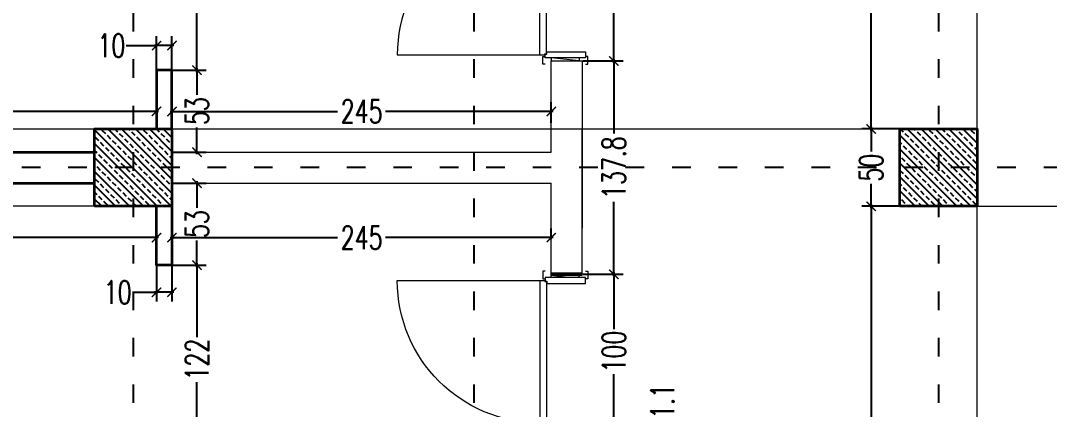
# Model space of a CAD drawing. Header units: centimetres. Extents: x -3207095 to 15275363, y -32656 to 4798027.
# Drawn here: x 698517 to 699182, y 4437923 to 4438175 of the extents above; entities that cross this region are included whole.
import ezdxf

# ---------------------------------------------------------------- set-up
doc = ezdxf.new("R2010")
doc.units = ezdxf.units.CM
doc.linetypes.add('ACAD_ISO03W100', pattern=[30, 12, -18])
doc.linetypes.add('DUZ', pattern=[500, 500])
doc.layers.get('0').update_dxf_attribs({"color": 1, "linetype": 'DUZ'})
doc.layers.add('DIM', color=1, linetype='DUZ')
doc.layers.add('KOLTAR_F', color=145, linetype='Continuous')
for name, color, linetype, lineweight in [('DUV', 220, 'Continuous', 50), ('DUVAR', 7, 'Continuous', 35), ('iç duvar', 7, 'Continuous', 50), ('KAPEN', 151, 'Continuous', 9), ('KOLON_F', 3, 'Continuous', 35)]:
    doc.layers.add(name, color=color, linetype=linetype, lineweight=lineweight)
doc.styles.add('DIM', font='ROMANSTW.SHX', dxfattribs={"width": 0.7})
doc.dimstyles.new('1_100', dxfattribs={"dimtxt": 15, "dimasz": 6, "dimexe": 6, "dimexo": 0, "dimgap": 2, "dimtad": 0, "dimdec": 1, "dimzin": 11, "dimdsep": 46, "dimtxsty": 'DIM', "dimblk": 'ARCHTICK', "dimcen": 3, "dimdle": 1.25, "dimclrt": 2, "dimadec": 0, "dimazin": 0, "dimtfac": 1.25, "dimtdec": 1, "dimtix": 1, "dimtofl": 0, "dimtmove": 1, "dimatfit": 3, "dimldrblk": 'ARCHTICK', "dimfxl": 20, "dimfxlon": 1, "dimtolj": 1, "dimtzin": 0, "dimarcsym": 0})
pattern_1 = [(135, (5203717.566, 3777471.098), (-4.4901280605, -4.4901280605), []), (135, (5203717.566, 3777475.588), (-4.4901280605, -4.4901280605), [3.175, -1.5875])]
pattern_2 = [(135, (5203717.566, 3777471.098), (-4.4901280605, -4.4901280605), []), (135, (5203717.566, 3777475.588), (-4.4901280605, -4.4901280605), [3.175, -1.5875])]

# ---------------------------------------------------------------- blocks, each defined once
blk = doc.blocks.new('K210')
for p, q in [((0.04, 0.985), (0.04, 0.032)), ((0.04, 0.032), (0.047, 0.032)), ((0.047, 0.032), (0.047, 0.022)), ((0.047, 0.022), (0.953, 0.022)), ((0.953, 0.032), (0.96, 0.032)), ((0.953, 0.022), (0.953, 0.032)), ((0.96, 0.032), (0.96, 0.065))]:
    blk.add_line(p, q)
for points in [[(-0.02, 0.03), (-0.02, 0.045), (0.03, 0.045), (0.03, 0.03)], [(0.04, 0.065), (0.96, 0.065)], [(1.02, 0.03), (1.02, 0.045), (0.97, 0.045), (0.97, 0.03)], [(0.02, -0.19), (0, -0.19), (0.02, -0.01), (0, -0.01)], [(0.98, -0.19), (1, -0.19), (0.98, -0.01), (1, -0.01)], [(-0.02, -0.23), (-0.02, -0.245), (0.03, -0.245), (0.03, -0.23)], [(1.02, -0.23), (1.02, -0.245), (0.97, -0.245), (0.97, -0.23)]]:
    blk.add_lwpolyline(points)
for points in [[(0.02, 0.03), (0.045, 0.03), (0.045, 0.02), (0.06, 0.02), (0.06, -0.23), (0.02, -0.23)], [(0.98, 0.03), (0.955, 0.03), (0.955, 0.02), (0.94, 0.02), (0.94, -0.23), (0.98, -0.23)]]:
    blk.add_lwpolyline(points, close=True)
blk.add_arc((0.04, 0.065), 0.92, 0, 90)
blk = doc.blocks.new('_ArchTick')
at = {"color": 0, "linetype": 'ByBlock', "const_width": 0.15}
blk.add_lwpolyline([(-0.5, -0.5), (0.5, 0.5)], dxfattribs=at)
blk = doc.blocks.new('*D4797')
at = {"layer": 'Defpoints', "color": 0, "linetype": 'Continuous', "lineweight": 5, "transparency": 16777216}
for p in [(699085.1, 4439902.39), (698905.1, 4439884.58), (699085.1, -32530.57)]:
    blk.add_point(p, dxfattribs=at)
at = {"layer": 'DIM', "color": 0, "linetype": 'Continuous', "lineweight": -2, "transparency": 16777216}
for p, q in [((698903.85, 4439902.39), (698980.6, 4439902.39)), ((698905.1, 4439884.58), (698905.1, 4439908.39)), ((699086.35, 4439902.39), (699009.6, 4439902.39)), ((699085.1, 4439882.39), (699085.1, 4439908.39))]:
    blk.add_line(p, q, dxfattribs=at)
at = {"layer": 'DIM', "color": 0, "linetype": 'Continuous', "lineweight": -2, "transparency": 16777216, "xscale": 6, "yscale": 6, "zscale": 6, "rotation": 180}
blk.add_blockref('_ArchTick', (698905.1, 4439902.39), dxfattribs=at)
at = {"layer": 'DIM', "color": 0, "linetype": 'Continuous', "lineweight": -2, "transparency": 16777216, "xscale": 6, "yscale": 6, "zscale": 6}
blk.add_blockref('_ArchTick', (699085.1, 4439902.39), dxfattribs=at)
at = {"layer": 'DIM', "color": 2, "linetype": 'Continuous', "lineweight": 5, "transparency": 16777216, "insert": (698995.1, 4439902.39), "char_height": 15, "attachment_point": 5, "style": 'DIM'}
blk.add_mtext('\\A1;180', dxfattribs=at)
blk = doc.blocks.new('*D5230')
at = {"layer": 'Defpoints', "color": 0, "linetype": 'Continuous', "lineweight": 5, "transparency": 16777216}
for p in [(698880.1, 4438010.69), (698900.51, 4438010.69), (698880.1, 4437910.69)]:
    blk.add_point(p, dxfattribs=at)
at = {"layer": 'DIM', "color": 0, "linetype": 'Continuous', "lineweight": -2, "transparency": 16777216}
for p, q in [((698880.51, 4438010.69), (698906.51, 4438010.69)), ((698900.51, 4438011.94), (698900.51, 4437975.19)), ((698900.51, 4437909.44), (698900.51, 4437946.19)), ((698880.51, 4437910.69), (698906.51, 4437910.69))]:
    blk.add_line(p, q, dxfattribs=at)
at = {"layer": 'DIM', "color": 0, "linetype": 'Continuous', "lineweight": -2, "transparency": 16777216, "xscale": 6, "yscale": 6, "zscale": 6}
for p, rotation in [((698900.51, 4438010.69), 90), ((698900.51, 4437910.69), 270)]:
    blk.add_blockref('_ArchTick', p, dxfattribs=dict(at, rotation=rotation))
at = {"layer": 'DIM', "color": 2, "linetype": 'Continuous', "lineweight": 5, "transparency": 16777216, "insert": (698900.51, 4437960.69), "char_height": 15, "attachment_point": 5, "rotation": 90, "style": 'DIM'}
blk.add_mtext('\\A1;100', dxfattribs=at)
blk = doc.blocks.new('*D5232')
at = {"layer": 'Defpoints', "color": 0, "linetype": 'Continuous', "lineweight": 5, "transparency": 16777216}
for p in [(698906.51, 4437910.69), (698931.86, 4437910.69), (698910.1, 4437899.58)]:
    blk.add_point(p, dxfattribs=at)
at = {"layer": 'DIM', "color": 0, "linetype": 'Continuous', "lineweight": -2, "transparency": 16777216}
for p, q in [((698911.86, 4437910.69), (698937.86, 4437910.69)), ((698931.86, 4437898.33), (698931.86, 4437911.94)), ((698911.86, 4437899.58), (698937.86, 4437899.58))]:
    blk.add_line(p, q, dxfattribs=at)
at = {"layer": 'DIM', "color": 0, "linetype": 'Continuous', "lineweight": -2, "transparency": 16777216, "xscale": 6, "yscale": 6, "zscale": 6}
for p, rotation in [((698931.86, 4437910.69), 90), ((698931.86, 4437899.58), 270)]:
    blk.add_blockref('_ArchTick', p, dxfattribs=dict(at, rotation=rotation))
at = {"layer": 'DIM', "color": 2, "linetype": 'Continuous', "lineweight": 5, "transparency": 16777216, "insert": (698931.86, 4437924.08), "char_height": 15, "attachment_point": 5, "rotation": 90, "style": 'DIM'}
blk.add_mtext('\\A1;11.1', dxfattribs=at)
blk = doc.blocks.new('*D5233')
at = {"layer": 'Defpoints', "color": 0, "linetype": 'Continuous', "lineweight": 5, "transparency": 16777216}
for p in [(698880.09, 4438148.47), (698900.51, 4438148.47), (698880.1, 4438010.69)]:
    blk.add_point(p, dxfattribs=at)
at = {"layer": 'DIM', "color": 0, "linetype": 'Continuous', "lineweight": -2, "transparency": 16777216}
for p, q in [((698880.51, 4438148.47), (698906.51, 4438148.47)), ((698900.51, 4438149.72), (698900.51, 4438101.58)), ((698900.51, 4438009.44), (698900.51, 4438057.58)), ((698880.51, 4438010.69), (698906.51, 4438010.69))]:
    blk.add_line(p, q, dxfattribs=at)
at = {"layer": 'DIM', "color": 0, "linetype": 'Continuous', "lineweight": -2, "transparency": 16777216, "xscale": 6, "yscale": 6, "zscale": 6}
for p, rotation in [((698900.51, 4438148.47), 90), ((698900.51, 4438010.69), 270)]:
    blk.add_blockref('_ArchTick', p, dxfattribs=dict(at, rotation=rotation))
at = {"layer": 'DIM', "color": 2, "linetype": 'Continuous', "lineweight": 5, "transparency": 16777216, "insert": (698900.51, 4438079.58), "char_height": 15, "attachment_point": 5, "rotation": 90, "style": 'DIM'}
blk.add_mtext('\\A1;137.8', dxfattribs=at)
blk = doc.blocks.new('*D5234')
at = {"layer": 'Defpoints', "color": 0, "linetype": 'Continuous', "lineweight": 5, "transparency": 16777216}
for p in [(698880.1, 4438248.47), (698900.51, 4438248.47), (698880.09, 4438148.47)]:
    blk.add_point(p, dxfattribs=at)
at = {"layer": 'DIM', "color": 0, "linetype": 'Continuous', "lineweight": -2, "transparency": 16777216}
for p, q in [((698880.51, 4438248.47), (698906.51, 4438248.47)), ((698900.51, 4438249.72), (698900.51, 4438212.97)), ((698900.51, 4438147.22), (698900.51, 4438183.97)), ((698880.51, 4438148.47), (698906.51, 4438148.47))]:
    blk.add_line(p, q, dxfattribs=at)
at = {"layer": 'DIM', "color": 0, "linetype": 'Continuous', "lineweight": -2, "transparency": 16777216, "xscale": 6, "yscale": 6, "zscale": 6}
for p, rotation in [((698900.51, 4438248.47), 90), ((698900.51, 4438148.47), 270)]:
    blk.add_blockref('_ArchTick', p, dxfattribs=dict(at, rotation=rotation))
at = {"layer": 'DIM', "color": 2, "linetype": 'Continuous', "lineweight": 5, "transparency": 16777216, "insert": (698900.51, 4438198.47), "char_height": 15, "attachment_point": 5, "rotation": 90, "style": 'DIM'}
blk.add_mtext('\\A1;100', dxfattribs=at)
blk = doc.blocks.new('*D5262')
at = {"layer": 'Defpoints', "color": 0, "linetype": 'Continuous', "lineweight": 5, "transparency": 16777216}
for p in [(698605.1, 4438035.58), (698065.1, 4438034.36), (698065.1, 4438033.27)]:
    blk.add_point(p, dxfattribs=at)
at = {"layer": 'DIM', "color": 0, "linetype": 'Continuous', "lineweight": -2, "transparency": 16777216}
for p, q in [((698065.1, 4438033.27), (698065.1, 4438040.36)), ((698605.1, 4438035.58), (698605.1, 4438028.36)), ((698063.85, 4438034.36), (698319.6, 4438034.36)), ((698606.35, 4438034.36), (698350.6, 4438034.36))]:
    blk.add_line(p, q, dxfattribs=at)
at = {"layer": 'DIM', "color": 0, "linetype": 'Continuous', "lineweight": -2, "transparency": 16777216, "xscale": 6, "yscale": 6, "zscale": 6, "rotation": 180}
blk.add_blockref('_ArchTick', (698065.1, 4438034.36), dxfattribs=at)
at = {"layer": 'DIM', "color": 0, "linetype": 'Continuous', "lineweight": -2, "transparency": 16777216, "xscale": 6, "yscale": 6, "zscale": 6}
blk.add_blockref('_ArchTick', (698605.1, 4438034.36), dxfattribs=at)
at = {"layer": 'DIM', "color": 2, "linetype": 'Continuous', "lineweight": 5, "transparency": 16777216, "insert": (698335.1, 4438034.36), "char_height": 15, "attachment_point": 5, "style": 'DIM'}
blk.add_mtext('\\A1;540', dxfattribs=at)
blk = doc.blocks.new('*D5263')
at = {"layer": 'Defpoints', "color": 0, "linetype": 'Continuous', "lineweight": 5, "transparency": 16777216}
for p in [(698615.1, 4438033.27), (698860.1, 4438034.36), (698860.1, 4438033.27)]:
    blk.add_point(p, dxfattribs=at)
at = {"layer": 'DIM', "color": 0, "linetype": 'Continuous', "lineweight": -2, "transparency": 16777216}
for p, q in [((698615.1, 4438033.27), (698615.1, 4438040.36)), ((698860.1, 4438033.27), (698860.1, 4438040.36)), ((698613.85, 4438034.36), (698722.1, 4438034.36)), ((698861.35, 4438034.36), (698753.1, 4438034.36))]:
    blk.add_line(p, q, dxfattribs=at)
at = {"layer": 'DIM', "color": 0, "linetype": 'Continuous', "lineweight": -2, "transparency": 16777216, "xscale": 6, "yscale": 6, "zscale": 6, "rotation": 180}
blk.add_blockref('_ArchTick', (698615.1, 4438034.36), dxfattribs=at)
at = {"layer": 'DIM', "color": 0, "linetype": 'Continuous', "lineweight": -2, "transparency": 16777216, "xscale": 6, "yscale": 6, "zscale": 6}
blk.add_blockref('_ArchTick', (698860.1, 4438034.36), dxfattribs=at)
at = {"layer": 'DIM', "color": 2, "linetype": 'Continuous', "lineweight": 5, "transparency": 16777216, "insert": (698737.6, 4438034.36), "char_height": 15, "attachment_point": 5, "style": 'DIM'}
blk.add_mtext('\\A1;245', dxfattribs=at)
blk = doc.blocks.new('*D5264')
at = {"layer": 'Defpoints', "color": 0, "linetype": 'Continuous', "lineweight": 5, "transparency": 16777216}
for p in [(698615.1, 4438069.58), (698615.1, 4438016.58), (698631.25, 4438016.58)]:
    blk.add_point(p, dxfattribs=at)
at = {"layer": 'DIM', "color": 0, "linetype": 'Continuous', "lineweight": -2, "transparency": 16777216}
for p, q in [((698615.1, 4438069.58), (698637.25, 4438069.58)), ((698631.25, 4438070.83), (698631.25, 4438053.58)), ((698631.25, 4438015.33), (698631.25, 4438032.58)), ((698615.1, 4438016.58), (698637.25, 4438016.58))]:
    blk.add_line(p, q, dxfattribs=at)
at = {"layer": 'DIM', "color": 0, "linetype": 'Continuous', "lineweight": -2, "transparency": 16777216, "xscale": 6, "yscale": 6, "zscale": 6}
for p, rotation in [((698631.25, 4438069.58), 90), ((698631.25, 4438016.58), 270)]:
    blk.add_blockref('_ArchTick', p, dxfattribs=dict(at, rotation=rotation))
at = {"layer": 'DIM', "color": 2, "linetype": 'Continuous', "lineweight": 5, "transparency": 16777216, "insert": (698631.25, 4438043.08), "char_height": 15, "attachment_point": 5, "rotation": 90, "style": 'DIM'}
blk.add_mtext('\\A1;53', dxfattribs=at)
blk = doc.blocks.new('*D5265')
at = {"layer": 'Defpoints', "color": 0, "linetype": 'Continuous', "lineweight": 5, "transparency": 16777216}
for p in [(698615.1, 4438016.58), (698615.1, 4437894.58), (698631.25, 4437894.58)]:
    blk.add_point(p, dxfattribs=at)
at = {"layer": 'DIM', "color": 0, "linetype": 'Continuous', "lineweight": -2, "transparency": 16777216}
for p, q in [((698615.1, 4438016.58), (698637.25, 4438016.58)), ((698631.25, 4438017.83), (698631.25, 4437970.08)), ((698631.25, 4437893.33), (698631.25, 4437941.08)), ((698615.1, 4437894.58), (698637.25, 4437894.58))]:
    blk.add_line(p, q, dxfattribs=at)
at = {"layer": 'DIM', "color": 0, "linetype": 'Continuous', "lineweight": -2, "transparency": 16777216, "xscale": 6, "yscale": 6, "zscale": 6}
for p, rotation in [((698631.25, 4438016.58), 90), ((698631.25, 4437894.58), 270)]:
    blk.add_blockref('_ArchTick', p, dxfattribs=dict(at, rotation=rotation))
at = {"layer": 'DIM', "color": 2, "linetype": 'Continuous', "lineweight": 5, "transparency": 16777216, "insert": (698631.25, 4437955.58), "char_height": 15, "attachment_point": 5, "rotation": 90, "style": 'DIM'}
blk.add_mtext('\\A1;122', dxfattribs=at)
blk = doc.blocks.new('*D5270')
at = {"layer": 'Defpoints', "color": 0, "linetype": 'Continuous', "lineweight": 5, "transparency": 16777216}
for p in [(698605.1, 4438016.58), (698615.1, 4438016.58), (698605.1, 4437999.03)]:
    blk.add_point(p, dxfattribs=at)
at = {"layer": 'DIM', "color": 0, "linetype": 'Continuous', "lineweight": -2, "transparency": 16777216}
for p, q in [((698605.1, 4438016.58), (698605.1, 4437993.03)), ((698615.1, 4438016.58), (698615.1, 4437993.03)), ((698589.51, 4437999.03), (698605.1, 4437999.03)), ((698616.35, 4437999.03), (698603.85, 4437999.03))]:
    blk.add_line(p, q, dxfattribs=at)
at = {"layer": 'DIM', "color": 0, "linetype": 'Continuous', "lineweight": -2, "transparency": 16777216, "xscale": 6, "yscale": 6, "zscale": 6, "rotation": 180}
blk.add_blockref('_ArchTick', (698605.1, 4437999.03), dxfattribs=at)
at = {"layer": 'DIM', "color": 0, "linetype": 'Continuous', "lineweight": -2, "transparency": 16777216, "xscale": 6, "yscale": 6, "zscale": 6}
blk.add_blockref('_ArchTick', (698615.1, 4437999.03), dxfattribs=at)
at = {"layer": 'DIM', "color": 2, "linetype": 'Continuous', "lineweight": 5, "transparency": 16777216, "insert": (698580.01, 4437999.03), "char_height": 15, "attachment_point": 5, "style": 'DIM'}
blk.add_mtext('\\A1;10', dxfattribs=at)
blk = doc.blocks.new('*D5293')
at = {"layer": 'Defpoints', "color": 0, "linetype": 'Continuous', "lineweight": 5, "transparency": 16777216}
for p in [(698615.1, 4438142.58), (698631.25, 4438142.58), (698615.1, 4438089.58)]:
    blk.add_point(p, dxfattribs=at)
at = {"layer": 'DIM', "color": 0, "linetype": 'Continuous', "lineweight": -2, "transparency": 16777216}
for p, q in [((698615.1, 4438142.58), (698637.25, 4438142.58)), ((698631.25, 4438143.83), (698631.25, 4438126.58)), ((698631.25, 4438088.33), (698631.25, 4438105.58)), ((698615.1, 4438089.58), (698637.25, 4438089.58))]:
    blk.add_line(p, q, dxfattribs=at)
at = {"layer": 'DIM', "color": 0, "linetype": 'Continuous', "lineweight": -2, "transparency": 16777216, "xscale": 6, "yscale": 6, "zscale": 6}
for p, rotation in [((698631.25, 4438142.58), 90), ((698631.25, 4438089.58), 270)]:
    blk.add_blockref('_ArchTick', p, dxfattribs=dict(at, rotation=rotation))
at = {"layer": 'DIM', "color": 2, "linetype": 'Continuous', "lineweight": 5, "transparency": 16777216, "insert": (698631.25, 4438116.08), "char_height": 15, "attachment_point": 5, "rotation": 90, "style": 'DIM'}
blk.add_mtext('\\A1;53', dxfattribs=at)
blk = doc.blocks.new('*D5294')
at = {"layer": 'Defpoints', "color": 0, "linetype": 'Continuous', "lineweight": 5, "transparency": 16777216}
for p in [(698615.1, 4438264.58), (698631.25, 4438264.58), (698615.1, 4438142.58)]:
    blk.add_point(p, dxfattribs=at)
at = {"layer": 'DIM', "color": 0, "linetype": 'Continuous', "lineweight": -2, "transparency": 16777216}
for p, q in [((698615.1, 4438264.58), (698637.25, 4438264.58)), ((698631.25, 4438265.83), (698631.25, 4438218.08)), ((698631.25, 4438141.33), (698631.25, 4438189.08)), ((698615.1, 4438142.58), (698637.25, 4438142.58))]:
    blk.add_line(p, q, dxfattribs=at)
at = {"layer": 'DIM', "color": 0, "linetype": 'Continuous', "lineweight": -2, "transparency": 16777216, "xscale": 6, "yscale": 6, "zscale": 6}
for p, rotation in [((698631.25, 4438264.58), 90), ((698631.25, 4438142.58), 270)]:
    blk.add_blockref('_ArchTick', p, dxfattribs=dict(at, rotation=rotation))
at = {"layer": 'DIM', "color": 2, "linetype": 'Continuous', "lineweight": 5, "transparency": 16777216, "insert": (698631.25, 4438203.58), "char_height": 15, "attachment_point": 5, "rotation": 90, "style": 'DIM'}
blk.add_mtext('\\A1;122', dxfattribs=at)
blk = doc.blocks.new('*D5307')
at = {"layer": 'Defpoints', "color": 0, "linetype": 'Continuous', "lineweight": 5, "transparency": 16777216}
for p in [(698615.1, 4438115.91), (698615.1, 4438108.62), (698860.1, 4438108.62)]:
    blk.add_point(p, dxfattribs=at)
at = {"layer": 'DIM', "color": 0, "linetype": 'Continuous', "lineweight": -2, "transparency": 16777216}
for p, q in [((698615.1, 4438108.62), (698615.1, 4438121.91)), ((698860.1, 4438108.62), (698860.1, 4438121.91)), ((698613.85, 4438115.91), (698722.1, 4438115.91)), ((698861.35, 4438115.91), (698753.1, 4438115.91))]:
    blk.add_line(p, q, dxfattribs=at)
at = {"layer": 'DIM', "color": 0, "linetype": 'Continuous', "lineweight": -2, "transparency": 16777216, "xscale": 6, "yscale": 6, "zscale": 6, "rotation": 180}
blk.add_blockref('_ArchTick', (698615.1, 4438115.91), dxfattribs=at)
at = {"layer": 'DIM', "color": 0, "linetype": 'Continuous', "lineweight": -2, "transparency": 16777216, "xscale": 6, "yscale": 6, "zscale": 6}
blk.add_blockref('_ArchTick', (698860.1, 4438115.91), dxfattribs=at)
at = {"layer": 'DIM', "color": 2, "linetype": 'Continuous', "lineweight": 5, "transparency": 16777216, "insert": (698737.6, 4438115.91), "char_height": 15, "attachment_point": 5, "style": 'DIM'}
blk.add_mtext('\\A1;245', dxfattribs=at)
blk = doc.blocks.new('*D5308')
at = {"layer": 'Defpoints', "color": 0, "linetype": 'Continuous', "lineweight": 5, "transparency": 16777216}
for p in [(698065.1, 4438115.91), (698065.1, 4438115.91), (698605.1, 4438115.91)]:
    blk.add_point(p, dxfattribs=at)
at = {"layer": 'DIM', "color": 0, "linetype": 'Continuous', "lineweight": -2, "transparency": 16777216}
for p, q in [((698065.1, 4438115.91), (698065.1, 4438121.91)), ((698605.1, 4438115.91), (698605.1, 4438121.91)), ((698063.85, 4438115.91), (698319.6, 4438115.91)), ((698606.35, 4438115.91), (698350.6, 4438115.91))]:
    blk.add_line(p, q, dxfattribs=at)
at = {"layer": 'DIM', "color": 0, "linetype": 'Continuous', "lineweight": -2, "transparency": 16777216, "xscale": 6, "yscale": 6, "zscale": 6, "rotation": 180}
blk.add_blockref('_ArchTick', (698065.1, 4438115.91), dxfattribs=at)
at = {"layer": 'DIM', "color": 0, "linetype": 'Continuous', "lineweight": -2, "transparency": 16777216, "xscale": 6, "yscale": 6, "zscale": 6}
blk.add_blockref('_ArchTick', (698605.1, 4438115.91), dxfattribs=at)
at = {"layer": 'DIM', "color": 2, "linetype": 'Continuous', "lineweight": 5, "transparency": 16777216, "insert": (698335.1, 4438115.91), "char_height": 15, "attachment_point": 5, "style": 'DIM'}
blk.add_mtext('\\A1;540', dxfattribs=at)
blk = doc.blocks.new('*D5309')
at = {"layer": 'Defpoints', "color": 0, "linetype": 'Continuous', "lineweight": 5, "transparency": 16777216}
for p in [(698605.1, 4438158.44), (698605.1, 4438142.58), (698615.1, 4438142.58)]:
    blk.add_point(p, dxfattribs=at)
at = {"layer": 'DIM', "color": 0, "linetype": 'Continuous', "lineweight": -2, "transparency": 16777216}
for p, q in [((698605.1, 4438142.58), (698605.1, 4438164.44)), ((698615.1, 4438142.58), (698615.1, 4438164.44)), ((698585.48, 4438158.44), (698605.1, 4438158.44)), ((698616.35, 4438158.44), (698603.85, 4438158.44))]:
    blk.add_line(p, q, dxfattribs=at)
at = {"layer": 'DIM', "color": 0, "linetype": 'Continuous', "lineweight": -2, "transparency": 16777216, "xscale": 6, "yscale": 6, "zscale": 6, "rotation": 180}
blk.add_blockref('_ArchTick', (698605.1, 4438158.44), dxfattribs=at)
at = {"layer": 'DIM', "color": 0, "linetype": 'Continuous', "lineweight": -2, "transparency": 16777216, "xscale": 6, "yscale": 6, "zscale": 6}
blk.add_blockref('_ArchTick', (698615.1, 4438158.44), dxfattribs=at)
at = {"layer": 'DIM', "color": 2, "linetype": 'Continuous', "lineweight": 5, "transparency": 16777216, "insert": (698575.98, 4438158.44), "char_height": 15, "attachment_point": 5, "style": 'DIM'}
blk.add_mtext('\\A1;10', dxfattribs=at)
blk = doc.blocks.new('*D5115')
at = {"layer": 'Defpoints', "color": 0, "linetype": 'Continuous', "lineweight": 5, "transparency": 16777216}
for p in [(699085.1, 4438794.58), (699066.7, 4438104.58), (699085.1, 4438104.58)]:
    blk.add_point(p, dxfattribs=at)
at = {"layer": 'DIM', "color": 0, "linetype": 'Continuous', "lineweight": -2, "transparency": 16777216}
for p, q in [((699085.1, 4438794.58), (699060.7, 4438794.58)), ((699066.7, 4438795.83), (699066.7, 4438465.08)), ((699066.7, 4438103.33), (699066.7, 4438434.08)), ((699085.1, 4438104.58), (699060.7, 4438104.58))]:
    blk.add_line(p, q, dxfattribs=at)
at = {"layer": 'DIM', "color": 0, "linetype": 'Continuous', "lineweight": -2, "transparency": 16777216, "xscale": 6, "yscale": 6, "zscale": 6}
for p, rotation in [((699066.7, 4438794.58), 90), ((699066.7, 4438104.58), 270)]:
    blk.add_blockref('_ArchTick', p, dxfattribs=dict(at, rotation=rotation))
at = {"layer": 'DIM', "color": 2, "linetype": 'Continuous', "lineweight": 5, "transparency": 16777216, "insert": (699066.7, 4438449.58), "char_height": 15, "attachment_point": 5, "rotation": 90, "style": 'DIM'}
blk.add_mtext('\\A1;690', dxfattribs=at)
blk = doc.blocks.new('*D5116')
at = {"layer": 'Defpoints', "color": 0, "linetype": 'Continuous', "lineweight": 5, "transparency": 16777216}
for p in [(699085.1, 4438104.58), (699066.7, 4438054.58), (699085.1, 4438054.58)]:
    blk.add_point(p, dxfattribs=at)
at = {"layer": 'DIM', "color": 0, "linetype": 'Continuous', "lineweight": -2, "transparency": 16777216}
for p, q in [((699085.1, 4438104.58), (699060.7, 4438104.58)), ((699066.7, 4438105.83), (699066.7, 4438090.08)), ((699066.7, 4438053.33), (699066.7, 4438069.08)), ((699085.1, 4438054.58), (699060.7, 4438054.58))]:
    blk.add_line(p, q, dxfattribs=at)
at = {"layer": 'DIM', "color": 0, "linetype": 'Continuous', "lineweight": -2, "transparency": 16777216, "xscale": 6, "yscale": 6, "zscale": 6}
for p, rotation in [((699066.7, 4438104.58), 90), ((699066.7, 4438054.58), 270)]:
    blk.add_blockref('_ArchTick', p, dxfattribs=dict(at, rotation=rotation))
at = {"layer": 'DIM', "color": 2, "linetype": 'Continuous', "lineweight": 5, "transparency": 16777216, "insert": (699066.7, 4438079.58), "char_height": 15, "attachment_point": 5, "rotation": 90, "style": 'DIM'}
blk.add_mtext('\\A1;50', dxfattribs=at)
blk = doc.blocks.new('*D5117')
at = {"layer": 'Defpoints', "color": 0, "linetype": 'Continuous', "lineweight": 5, "transparency": 16777216}
for p in [(699085.1, 4438054.58), (699066.7, 4437364.58), (699085.1, 4437364.58)]:
    blk.add_point(p, dxfattribs=at)
at = {"layer": 'DIM', "color": 0, "linetype": 'Continuous', "lineweight": -2, "transparency": 16777216}
for p, q in [((699085.1, 4438054.58), (699060.7, 4438054.58)), ((699066.7, 4438055.83), (699066.7, 4437725.08)), ((699066.7, 4437363.33), (699066.7, 4437694.08)), ((699085.1, 4437364.58), (699060.7, 4437364.58))]:
    blk.add_line(p, q, dxfattribs=at)
at = {"layer": 'DIM', "color": 0, "linetype": 'Continuous', "lineweight": -2, "transparency": 16777216, "xscale": 6, "yscale": 6, "zscale": 6}
for p, rotation in [((699066.7, 4438054.58), 90), ((699066.7, 4437364.58), 270)]:
    blk.add_blockref('_ArchTick', p, dxfattribs=dict(at, rotation=rotation))
at = {"layer": 'DIM', "color": 2, "linetype": 'Continuous', "lineweight": 5, "transparency": 16777216, "insert": (699066.7, 4437709.58), "char_height": 15, "attachment_point": 5, "rotation": 90, "style": 'DIM'}
blk.add_mtext('\\A1;690', dxfattribs=at)

msp = doc.modelspace()

# ---------------------------------------------------------------- hatches: boundary and pattern name
at = {"layer": 'KOLTAR_F'}
h = msp.add_hatch(dxfattribs=at)
h.set_pattern_fill('ANSI33', color=256, angle=90, style=0)
h.set_pattern_definition(pattern_1)
h.paths.add_polyline_path([(698565.1, 4438054.58), (698565.1, 4438104.58), (698615.1, 4438104.58), (698615.1, 4438054.58)])
h = msp.add_hatch(dxfattribs=at)
h.set_pattern_fill('ANSI33', color=256, angle=90, style=0)
h.set_pattern_definition(pattern_2)
h.paths.add_polyline_path([(698565.1, 4438054.58), (698565.1, 4438104.58), (698615.1, 4438104.58), (698615.1, 4438054.58)])
h = msp.add_hatch(dxfattribs=at)
h.set_pattern_fill('ANSI33', color=256, angle=90, style=0)
h.set_pattern_definition(pattern_1)
h.paths.add_polyline_path([(698565.1, 4438054.58), (698565.1, 4438104.58), (698615.1, 4438104.58), (698615.1, 4438054.58)])
h = msp.add_hatch(dxfattribs=at)
h.set_pattern_fill('ANSI33', color=256, angle=90, style=0)
h.set_pattern_definition(pattern_2)
h.paths.add_polyline_path([(698565.1, 4438054.58), (698565.1, 4438104.58), (698615.1, 4438104.58), (698615.1, 4438054.58)])
h = msp.add_hatch(dxfattribs=at)
h.set_pattern_fill('ANSI33', color=256, angle=90, style=0)
h.set_pattern_definition([(135, (5203497.566, 3777471.098), (-4.4901280605, -4.4901280605), []), (135, (5203497.566, 3777475.588), (-4.4901280605, -4.4901280605), [3.175, -1.5875])])
h.paths.add_polyline_path([(699085.1, 4438054.58), (699085.1, 4438104.58), (699135.1, 4438104.58), (699135.1, 4438054.58)])

# ---------------------------------------------------------------- linework, layer by layer
at = {"color": 232, "linetype": 'ACAD_ISO03W100'}
for p, q in [((698590.1, 4439979.58), (698590.1, 4436849.58)), ((698810.1, 4439979.58), (698810.1, 4436849.58)), ((699110.1, 4439979.58), (699110.1, 4436849.58)), ((701890.1, 4438079.58), (697950.1, 4438079.58))]:
    msp.add_line(p, q, dxfattribs=at)
at = {"layer": 'DUV'}
msp.add_line((698860.1, 4438010.69), (698880.1, 4438010.69), dxfattribs=at)
at = {"layer": 'DUVAR'}
for p, q in [((698095.1, 4438089.58), (698565.1, 4438089.58)), ((698095.1, 4438069.58), (698565.1, 4438069.58))]:
    msp.add_line(p, q, dxfattribs=at)
for points in [[(698615.1, 4438104.58), (698615.1, 4438142.58), (698605.1, 4438142.58), (698605.1, 4438104.58)], [(698615.1, 4438054.58), (698615.1, 4438016.58), (698605.1, 4438016.58), (698605.1, 4438054.58)]]:
    msp.add_lwpolyline(points, dxfattribs=at)
at = {"layer": 'iç duvar', "color": 252, "linetype": 'Continuous', "lineweight": 5, "true_color": 0x939598}
for p, q in [((699135.1, 4438104.58), (699135.1, 4438794.58)), ((698095.1, 4438104.58), (698565.1, 4438104.58)), ((698615.1, 4438104.58), (699085.1, 4438104.58)), ((698565.1, 4438054.58), (698095.1, 4438054.58))]:
    msp.add_line(p, q, dxfattribs=at)
at = {"layer": 'iç duvar', "color": 7, "lineweight": 18}
for p, q in [((698860.1, 4438148.47), (698880.1, 4438148.47)), ((698860.1, 4438089.58), (698860.1, 4438148.47)), ((698880.1, 4438148.47), (698880.1, 4438040.5)), ((698880.1, 4438010.69), (698880.1, 4438104.58)), ((698615.1, 4438089.58), (698860.1, 4438089.58)), ((698615.1, 4438069.58), (698860.1, 4438069.58)), ((698860.1, 4438010.69), (698860.1, 4438069.58))]:
    msp.add_line(p, q, dxfattribs=at)
at = {"layer": 'iç duvar', "color": 7, "linetype": 'Continuous', "lineweight": 5}
msp.add_lwpolyline([(699135.1, 4438054.58), (700705.1, 4438054.58), (700705.1, 4436994.58), (699135.1, 4436994.58)], close=True, dxfattribs=at)
at = {"layer": 'KOLON_F'}
for points in [[(698565.1, 4438054.58), (698565.1, 4438104.58), (698615.1, 4438104.58), (698615.1, 4438054.58)], [(698565.1, 4438054.58), (698565.1, 4438104.58), (698615.1, 4438104.58), (698615.1, 4438054.58)], [(698565.1, 4438054.58), (698565.1, 4438104.58), (698615.1, 4438104.58), (698615.1, 4438054.58)], [(698565.1, 4438054.58), (698565.1, 4438104.58), (698615.1, 4438104.58), (698615.1, 4438054.58)], [(699085.1, 4438054.58), (699085.1, 4438104.58), (699135.1, 4438104.58), (699135.1, 4438054.58)]]:
    msp.add_lwpolyline(points, close=True, dxfattribs=at)

# ---------------------------------------------------------------- block references
at = {"layer": 'KAPEN', "yscale": 99.999999999621, "zscale": 99.999999999621}
for p, xscale, rotation in [((698859.1, 4438148.47), 99.999999999621, 90.00000000000001), ((698859.1, 4438010.69), -99.999999999621, 90)]:
    msp.add_blockref('K210', p, dxfattribs=dict(at, xscale=xscale, rotation=rotation))

# ---------------------------------------------------------------- dimensions: what is measured, and where the dimension line sits
at = {"layer": 'DIM', "linetype": 'Continuous', "lineweight": 5}
for base, p1, p2, picture, middle in [((699085.1, 4439902.39), (698905.1, 4439884.58), (699085.1, -32530.57), '*D4797', (698995.1, 4439902.39)), ((698065.1, 4438115.91), (698605.1, 4438115.91), (698065.1, 4438115.91), '*D5308', (698335.1, 4438115.91)), ((698615.1, 4438115.91), (698860.1, 4438108.62), (698615.1, 4438108.62), '*D5307', (698737.6, 4438115.91)), ((698065.1, 4438034.36), (698605.1, 4438035.58), (698065.1, 4438033.27), '*D5262', (698335.1, 4438034.36)), ((698860.1, 4438034.36), (698615.1, 4438033.27), (698860.1, 4438033.27), '*D5263', (698737.6, 4438034.36))]:
    dim = msp.add_linear_dim(base=base, p1=p1, p2=p2, dimstyle='1_100', dxfattribs=at)
    dim.commit()
    dim.dimension.update_dxf_attribs({"geometry": picture, "text_midpoint": middle})
for base, p1, p2, picture, middle in [((699066.7, 4438104.58), (699085.1, 4438794.58), (699085.1, 4438104.58), '*D5115', (699066.7, 4438449.58)), ((698631.25, 4438264.58), (698615.1, 4438142.58), (698615.1, 4438264.58), '*D5294', (698631.25, 4438203.58)), ((698900.51, 4438248.47), (698880.09, 4438148.47), (698880.1, 4438248.47), '*D5234', (698900.51, 4438198.47)), ((698900.51, 4438148.47), (698880.1, 4438010.69), (698880.09, 4438148.47), '*D5233', (698900.51, 4438079.58)), ((698631.25, 4438142.58), (698615.1, 4438089.58), (698615.1, 4438142.58), '*D5293', (698631.25, 4438116.08)), ((699066.7, 4438054.58), (699085.1, 4438104.58), (699085.1, 4438054.58), '*D5116', (699066.7, 4438079.58)), ((698631.25, 4438016.58), (698615.1, 4438069.58), (698615.1, 4438016.58), '*D5264', (698631.25, 4438043.08)), ((699066.7, 4437364.58), (699085.1, 4438054.58), (699085.1, 4437364.58), '*D5117', (699066.7, 4437709.58)), ((698631.25, 4437894.58), (698615.1, 4438016.58), (698615.1, 4437894.58), '*D5265', (698631.25, 4437955.58)), ((698900.51, 4438010.69), (698880.1, 4437910.69), (698880.1, 4438010.69), '*D5230', (698900.51, 4437960.69))]:
    dim = msp.add_linear_dim(base=base, p1=p1, p2=p2, angle=90, dimstyle='1_100', dxfattribs=at)
    dim.commit()
    dim.dimension.update_dxf_attribs({"geometry": picture, "text_midpoint": middle})
for base, p1, p2, picture, middle in [((698605.1, 4438158.44), (698615.1, 4438142.58), (698605.1, 4438142.58), '*D5309', (698575.98, 4438167.64)), ((698605.1, 4437999.03), (698615.1, 4438016.58), (698605.1, 4438016.58), '*D5270', (698580.01, 4437999.03))]:
    dim = msp.add_linear_dim(base=base, p1=p1, p2=p2, dimstyle='1_100', dxfattribs=at)
    dim.commit()
    dim.dimension.update_dxf_attribs({"geometry": picture, "text_midpoint": middle, "dimtype": 160})
dim = msp.add_linear_dim(base=(698931.86, 4437910.69), p1=(698910.1, 4437899.58), p2=(698906.51, 4437910.69), angle=90, dimstyle='1_100', dxfattribs=at)
dim.commit()
dim.dimension.update_dxf_attribs({"geometry": '*D5232', "text_midpoint": (698931.86, 4437924.08), "dimtype": 160})

doc.saveas('drawing.dxf')
